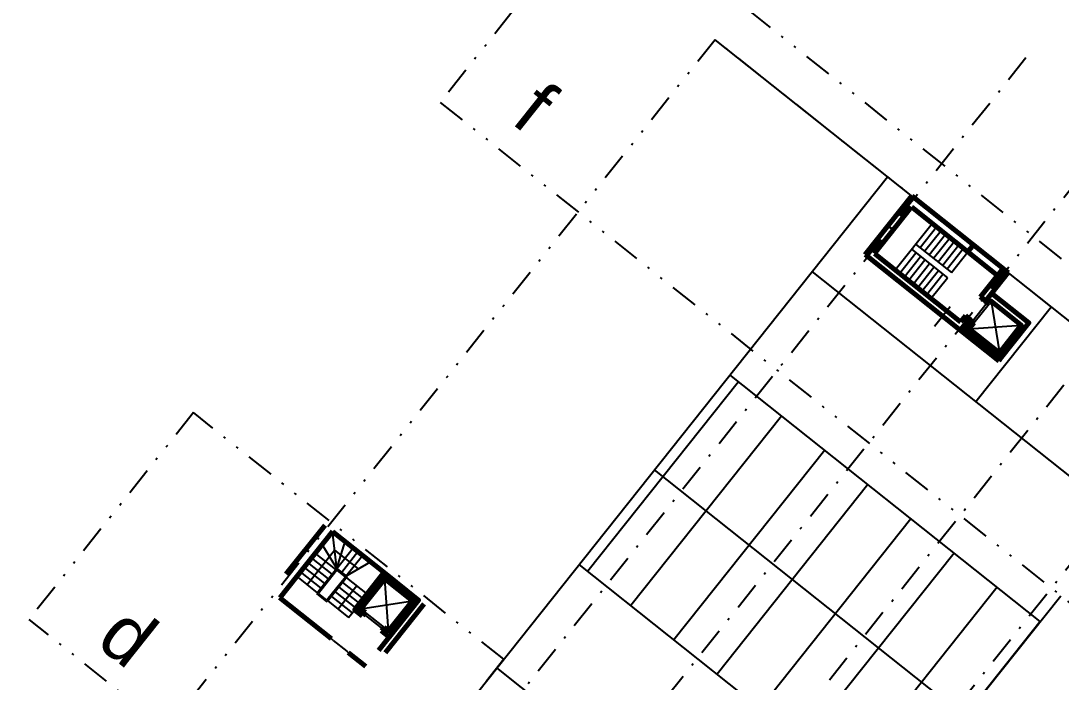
# Model space of a CAD drawing. Header units: metres. Extents: x -664657 to -643449, y -1076720 to -1062383.
# Drawn here: x -657623.84 to -657576.6, y -1068010.51 to -1067980.47 of the extents above; entities that cross this region are included whole.
import ezdxf

# ---------------------------------------------------------------- set-up
doc = ezdxf.new("R2010")
doc.units = ezdxf.units.M
doc.header["$LTSCALE"] = 0.1
doc.linetypes.add('DASHDOT', pattern=[25.4, 12.7, -6.35, 0, -6.35])
doc.linetypes.add('DIVIDE', pattern=[31.75, 12.7, -6.35, 0, -6.35, 0, -6.35])
for name, color, linetype in [('AA_THER_popis', 6, 'Continuous'), ('AA_THER_slabá', 4, 'Continuous'), ('AA_THER_čerchovaná', 84, 'DIVIDE')]:
    doc.layers.add(name, color=color, linetype=linetype)
doc.layers.add('AA_THER_silná', color=1, linetype='Continuous', lineweight=70)
doc.styles.get("Standard").update_dxf_attribs({"font": 'arial.ttf', "width": 0.8})

msp = doc.modelspace()

# ---------------------------------------------------------------- linework, layer by layer
at = {"layer": 'AA_THER_popis'}
msp.add_line((-657581.647, -1067993.461), (-657582.362, -1067994.36), dxfattribs=at)
at = {"layer": 'AA_THER_silná'}
for p, q in [((-657585.508, -1067991.083), (-657583.392, -1067988.421)), ((-657583.392, -1067988.421), (-657579.244, -1067991.72)), ((-657585.087, -1067991.034), (-657583.406, -1067988.921)), ((-657583.406, -1067988.921), (-657579.493, -1067992.033)), ((-657580.839, -1067990.962), (-657580.59, -1067990.649)), ((-657585.508, -1067991.083), (-657581.125, -1067994.568)), ((-657585.087, -1067991.034), (-657581.173, -1067994.146)), ((-657580.271, -1067993.011), (-657579.244, -1067991.72)), ((-657580.036, -1067993.198), (-657579.009, -1067991.906)), ((-657579.244, -1067991.72), (-657579.009, -1067991.906)), ((-657579.756, -1067992.846), (-657578.073, -1067994.184)), ((-657580.036, -1067993.198), (-657580.271, -1067993.011)), ((-657579.879, -1067993.322), (-657580.036, -1067993.198)), ((-657580.955, -1067993.872), (-657581.173, -1067994.146)), ((-657580.72, -1067994.059), (-657580.955, -1067993.872)), ((-657580.564, -1067994.183), (-657580.72, -1067994.059)), ((-657581.063, -1067994.489), (-657581.125, -1067994.568)), ((-657581.125, -1067994.568), (-657579.442, -1067995.906)), ((-657579.442, -1067995.906), (-657579.38, -1067995.827)), ((-657609.693, -1068003.665), (-657612.089, -1068006.678)), ((-657610.045, -1068003.385), (-657611.803, -1068005.596)), ((-657609.693, -1068003.665), (-657607.345, -1068005.532)), ((-657607.345, -1068005.532), (-657608.683, -1068007.215)), ((-657609.741, -1068008.546), (-657612.089, -1068006.678)), ((-657605.779, -1068006.777), (-657607.6, -1068009.066)), ((-657605.544, -1068006.963), (-657607.303, -1068009.175)), ((-657608.206, -1068007.338), (-657608.331, -1068007.495)), ((-657607.345, -1068008.023), (-657607.47, -1068008.179)), ((-657608.175, -1068009.79), (-657608.958, -1068009.168))]:
    msp.add_line(p, q, dxfattribs=at)
for points in [[(-657580.72, -1067994.059), (-657581.063, -1067994.489), (-657579.38, -1067995.827), (-657578.073, -1067994.184), (-657579.756, -1067992.846), (-657579.756, -1067992.846)], [(-657580.564, -1067994.183), (-657580.782, -1067994.457), (-657579.412, -1067995.546), (-657578.416, -1067994.294), (-657579.786, -1067993.205), (-657579.879, -1067993.322)], [(-657608.331, -1068007.495), (-657608.683, -1068007.215), (-657607.345, -1068005.532), (-657605.779, -1068006.777), (-657607.117, -1068008.46), (-657607.47, -1068008.179)], [(-657608.206, -1068007.338), (-657608.402, -1068007.183), (-657607.313, -1068005.813), (-657606.06, -1068006.809), (-657607.149, -1068008.179), (-657607.345, -1068008.023)]]:
    msp.add_lwpolyline(points, dxfattribs=at)
at = {"layer": 'AA_THER_slabá'}
for p, q in [((-657545.351, -1068018.667), (-657592.316, -1067981.327)), ((-657609.382, -1068018.86), (-657584.488, -1067987.55)), ((-657584.147, -1067991.781), (-657582.467, -1067989.668)), ((-657583.01, -1067990.769), (-657582.264, -1067989.83)), ((-657582.807, -1067990.931), (-657582.06, -1067989.991)), ((-657582.603, -1067991.093), (-657581.857, -1067990.153)), ((-657582.4, -1067991.254), (-657581.653, -1067990.315)), ((-657582.196, -1067991.416), (-657581.45, -1067990.477)), ((-657583.401, -1067990.842), (-657581.773, -1067992.136)), ((-657583.214, -1067990.607), (-657581.586, -1067991.902)), ((-657581.993, -1067991.578), (-657581.246, -1067990.639)), ((-657581.789, -1067991.74), (-657581.043, -1067990.8)), ((-657581.586, -1067991.902), (-657580.839, -1067990.962)), ((-657583.944, -1067991.943), (-657583.197, -1067991.004)), ((-657583.74, -1067992.105), (-657582.994, -1067991.166)), ((-657583.537, -1067992.267), (-657582.79, -1067991.327)), ((-657548.774, -1068022.972), (-657587.911, -1067991.855)), ((-657583.333, -1067992.428), (-657582.587, -1067991.489)), ((-657583.13, -1067992.59), (-657582.383, -1067991.651)), ((-657582.926, -1067992.752), (-657582.18, -1067991.813)), ((-657582.723, -1067992.914), (-657581.976, -1067991.975)), ((-657582.519, -1067993.076), (-657581.773, -1067992.136)), ((-657580.642, -1067994.121), (-657579.958, -1067993.26)), ((-657580.564, -1067994.183), (-657579.879, -1067993.322)), ((-657579.786, -1067993.205), (-657579.412, -1067995.546)), ((-657577.052, -1067993.462), (-657580.475, -1067997.767)), ((-657580.782, -1067994.457), (-657578.416, -1067994.294)), ((-657577.556, -1068007.754), (-657591.645, -1067996.551)), ((-657591.254, -1067996.863), (-657598.099, -1068005.473)), ((-657589.297, -1067998.419), (-657596.143, -1068007.029)), ((-657587.34, -1067999.974), (-657594.186, -1068008.585)), ((-657580.979, -1068012.059), (-657595.068, -1068000.857)), ((-657585.383, -1068001.53), (-657592.229, -1068010.14)), ((-657583.426, -1068003.086), (-657590.272, -1068011.696)), ((-657609.501, -1068005.351), (-657609.693, -1068003.665)), ((-657609.501, -1068005.351), (-657609.118, -1068004.122)), ((-657610.841, -1068006.073), (-657609.597, -1068004.508)), ((-657609.532, -1068005.39), (-657610.471, -1068004.643)), ((-657609.501, -1068005.351), (-657610.163, -1068004.256)), ((-657609.597, -1068004.508), (-657608.523, -1068005.362)), ((-657609.501, -1068005.351), (-657608.754, -1068004.412)), ((-657609.289, -1068005.519), (-657608.542, -1068004.58)), ((-657581.469, -1068004.642), (-657588.315, -1068013.252)), ((-657609.868, -1068005.813), (-657610.807, -1068005.066)), ((-657609.7, -1068005.601), (-657610.639, -1068004.855)), ((-657609.078, -1068005.687), (-657608.331, -1068004.748)), ((-657609.078, -1068005.687), (-657607.967, -1068005.037)), ((-657610.204, -1068006.236), (-657611.143, -1068005.489)), ((-657610.036, -1068006.024), (-657610.975, -1068005.277)), ((-657609.501, -1068005.351), (-657610.403, -1068006.486)), ((-657609.493, -1068005.421), (-657610.333, -1068006.478)), ((-657609.501, -1068005.351), (-657609.031, -1068005.724)), ((-657609.493, -1068005.421), (-657609.101, -1068005.732)), ((-657584.401, -1068016.364), (-657598.491, -1068005.162)), ((-657610.372, -1068006.447), (-657611.311, -1068005.7)), ((-657609.101, -1068005.732), (-657609.941, -1068006.789)), ((-657609.031, -1068005.724), (-657609.933, -1068006.859)), ((-657609.23, -1068005.975), (-657608.291, -1068006.722)), ((-657609.062, -1068005.764), (-657608.123, -1068006.51)), ((-657607.149, -1068008.179), (-657607.313, -1068005.813)), ((-657609.933, -1068006.859), (-657610.403, -1068006.486)), ((-657609.941, -1068006.789), (-657610.333, -1068006.478)), ((-657609.566, -1068006.398), (-657608.627, -1068007.144)), ((-657608.592, -1068006.137), (-657609.433, -1068007.194)), ((-657609.398, -1068006.186), (-657608.459, -1068006.933)), ((-657579.513, -1068006.198), (-657586.358, -1068014.808)), ((-657609.902, -1068006.82), (-657608.963, -1068007.567)), ((-657609.734, -1068006.609), (-657608.795, -1068007.356)), ((-657608.402, -1068007.183), (-657606.06, -1068006.809)), ((-657584.401, -1068016.364), (-657576.622, -1068006.58)), ((-657608.963, -1068007.567), (-657608.683, -1068007.215)), ((-657608.268, -1068007.417), (-657607.407, -1068008.101)), ((-657608.206, -1068007.338), (-657607.345, -1068008.023)), ((-657577.556, -1068007.754), (-657584.401, -1068016.364)), ((-657609.663, -1068008.608), (-657609.741, -1068008.546)), ((-657609.663, -1068008.608), (-657609.036, -1068009.106)), ((-657609.036, -1068009.106), (-657608.958, -1068009.168)), ((-657588.048, -1068021.13), (-657602.225, -1068009.858))]:
    msp.add_line(p, q, dxfattribs=at)
at = {"layer": 'AA_THER_čerchovaná', "color": 6, "linetype": 'DASHDOT'}
for p, q in [((-657610.213, -1068022.396), (-657578.075, -1067981.974)), ((-657606.065, -1068025.694), (-657573.926, -1067985.273)), ((-657601.916, -1068028.993), (-657569.778, -1067988.571)), ((-657597.768, -1068032.291), (-657565.629, -1067991.87))]:
    msp.add_line(p, q, dxfattribs=at)
at = {"layer": 'AA_THER_čerchovaná'}
for p, q in [((-657616.003, -1067998.265), (-657623.471, -1068007.658)), ((-657601.914, -1068009.467), (-657616.003, -1067998.265)), ((-657609.382, -1068018.86), (-657623.471, -1068007.658)), ((-657601.914, -1068009.467), (-657609.382, -1068018.86))]:
    msp.add_line(p, q, dxfattribs=at)
for points in [[(-657566.023, -1067999.676), (-657597.333, -1067974.782), (-657604.801, -1067984.175), (-657573.491, -1068009.069)], [(-657652.404, -1068056.902), (-657597.93, -1068084.799), (-657545.351, -1068018.667), (-657592.316, -1067981.327)]]:
    msp.add_lwpolyline(points, close=True, dxfattribs=at)

# ---------------------------------------------------------------- texts
at = {"layer": 'AA_THER_popis'}
for s, p in [('f', (-657601.651, -1067985.069)), ('d', (-657620.502, -1068008.779))]:
    msp.add_text(s, height=2.5, rotation=321.5127, dxfattribs=at).set_placement(p)

doc.saveas('drawing.dxf')
